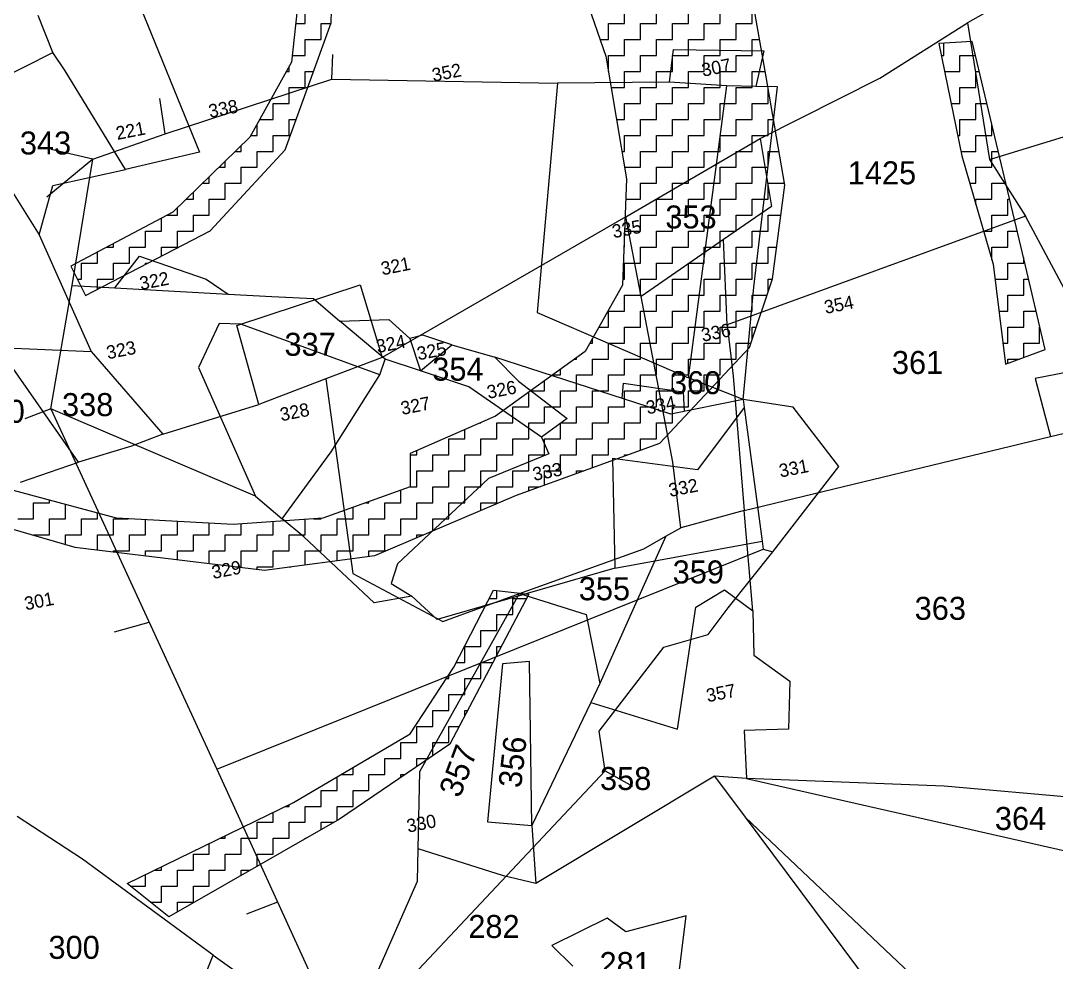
# Model space of a CAD drawing. Header units: metres. Extents: x 291362 to 296970, y 2012513 to 2016467.
# Drawn here: x 292449 to 292862.8, y 2014382.9 to 2014759 of the extents above; entities that cross this region are included whole.
import ezdxf
from ezdxf.enums import TextEntityAlignment as Align

# ---------------------------------------------------------------- set-up
doc = ezdxf.new("R2010")
doc.units = ezdxf.units.M
for name, color, linetype in [('POLY_HATCH', 12, 'Continuous'), ('POLY_PARCEL', 6, 'Continuous'), ('TEXT_PARCEL', 7, 'Continuous')]:
    doc.layers.add(name, color=color, linetype=linetype)
doc.styles.add('TEXT_MAP', font='')
doc.styles.get('TEXT_MAP').set_extended_font_data('Kruti Dev 050')

msp = doc.modelspace()

# ---------------------------------------------------------------- linework, layer by layer
at = {"layer": 'POLY_HATCH'}
for p, q in [((292573, 2014758.18), (292574.66, 2014816.39)), ((292746.89, 2014736.57), (292737.73, 2014788.12)), ((292669.51, 2014783.13), (292682.82, 2014744.88)), ((292560.52, 2014773.98), (292557.19, 2014742.39)), ((292554.7, 2014707.46), (292573, 2014758.18)), ((292829.25, 2014750.7), (292815.94, 2014749.87)), ((292815.94, 2014749.87), (292825.09, 2014704.97)), ((292850.05, 2014663.39), (292829.25, 2014750.7)), ((292682.82, 2014744.88), (292691.14, 2014695.82)), ((292557.19, 2014742.39), (292540.55, 2014712.45)), ((292754.37, 2014693.33), (292746.89, 2014736.57)), ((292540.55, 2014712.45), (292509.77, 2014682.52)), ((292524.74, 2014675.03), (292554.7, 2014707.46)), ((292825.09, 2014704.97), (292837.57, 2014661.73)), ((292691.14, 2014695.82), (292689.48, 2014653.41)), ((292749.38, 2014655.91), (292754.37, 2014693.33)), ((292509.77, 2014682.52), (292469, 2014660.9)), ((292474.82, 2014649.26), (292524.74, 2014675.03)), ((292469, 2014660.9), (292474.82, 2014649.26)), ((292837.57, 2014661.73), (292842.57, 2014621.82)), ((292858.37, 2014627.64), (292850.05, 2014663.39)), ((292689.48, 2014653.41), (292674.5, 2014626.81)), ((292740.23, 2014628.47), (292749.38, 2014655.91)), ((292704.45, 2014590.22), (292740.23, 2014628.47)), ((292842.57, 2014621.82), (292858.37, 2014627.64)), ((292674.5, 2014626.81), (292638.73, 2014601.03)), ((292638.73, 2014601.03), (292604.61, 2014586.06)), ((292647.05, 2014569.43), (292704.45, 2014590.22)), ((292604.61, 2014586.06), (292604.61, 2014572.76)), ((292487.3, 2014560.29), (292444.04, 2014571.93)), ((292604.61, 2014572.76), (292569.67, 2014560.29)), ((292590.47, 2014545.32), (292647.05, 2014569.43)), ((292533.9, 2014557.79), (292487.3, 2014560.29)), ((292569.67, 2014560.29), (292533.9, 2014557.79)), ((292444.87, 2014556.13), (292470.66, 2014548.64)), ((292470.66, 2014548.64), (292546.38, 2014539.5)), ((292546.38, 2014539.5), (292590.47, 2014545.32)), ((292652.05, 2014529.88), (292620.43, 2014470.01)), ((292622.09, 2014500.78), (292637.9, 2014531.55)), ((292637.9, 2014531.55), (292652.05, 2014529.88)), ((292604.62, 2014474.17), (292622.09, 2014500.78)), ((292558.03, 2014446.73), (292604.62, 2014474.17)), ((292620.43, 2014470.01), (292576.33, 2014440.08)), ((292491.47, 2014414.3), (292558.03, 2014446.73)), ((292576.33, 2014440.08), (292508.11, 2014401)), ((292508.11, 2014401), (292491.47, 2014414.3))]:
    msp.add_line(p, q, dxfattribs=at)
at = {"layer": 'POLY_HATCH', "linetype": 'Continuous'}
for p, q in [((292562.63, 2014757.88), (292562.63, 2014764.26)), ((292690.27, 2014757.88), (292690.27, 2014764.26)), ((292703.03, 2014757.88), (292703.03, 2014764.26)), ((292715.8, 2014757.88), (292715.8, 2014764.26)), ((292728.56, 2014757.88), (292728.56, 2014764.26)), ((292741.33, 2014757.88), (292741.33, 2014764.26)), ((292558.82, 2014757.88), (292562.63, 2014757.88)), ((292569.01, 2014757.88), (292572.89, 2014757.88)), ((292569.01, 2014751.5), (292569.01, 2014757.88)), ((292683.89, 2014757.88), (292690.27, 2014757.88)), ((292683.89, 2014751.5), (292683.89, 2014757.88)), ((292696.65, 2014757.88), (292703.03, 2014757.88)), ((292696.65, 2014751.5), (292696.65, 2014757.88)), ((292709.42, 2014757.88), (292715.8, 2014757.88)), ((292709.42, 2014751.5), (292709.42, 2014757.88)), ((292722.18, 2014757.88), (292728.56, 2014757.88)), ((292722.18, 2014751.5), (292722.18, 2014757.88)), ((292734.94, 2014757.88), (292741.33, 2014757.88)), ((292734.94, 2014751.5), (292734.94, 2014757.88)), ((292562.63, 2014751.5), (292569.01, 2014751.5)), ((292562.63, 2014745.12), (292562.63, 2014751.5)), ((292680.52, 2014751.5), (292683.89, 2014751.5)), ((292690.27, 2014751.5), (292696.65, 2014751.5)), ((292690.27, 2014745.12), (292690.27, 2014751.5)), ((292703.03, 2014751.5), (292709.42, 2014751.5)), ((292703.03, 2014745.12), (292703.03, 2014751.5)), ((292715.8, 2014751.5), (292722.18, 2014751.5)), ((292715.8, 2014745.12), (292715.8, 2014751.5)), ((292728.56, 2014751.5), (292734.94, 2014751.5)), ((292728.56, 2014745.12), (292728.56, 2014751.5)), ((292741.33, 2014751.5), (292744.24, 2014751.5)), ((292741.33, 2014745.12), (292741.33, 2014751.5)), ((292817.91, 2014745.12), (292817.91, 2014749.99)), ((292557.48, 2014745.12), (292562.63, 2014745.12)), ((292683.89, 2014745.12), (292690.27, 2014745.12)), ((292683.89, 2014738.73), (292683.89, 2014745.12)), ((292696.65, 2014745.12), (292703.03, 2014745.12)), ((292696.65, 2014738.73), (292696.65, 2014745.12)), ((292709.42, 2014745.12), (292715.8, 2014745.12)), ((292709.42, 2014738.73), (292709.42, 2014745.12)), ((292722.18, 2014745.12), (292728.56, 2014745.12)), ((292722.18, 2014738.73), (292722.18, 2014745.12)), ((292734.94, 2014745.12), (292741.33, 2014745.12)), ((292734.94, 2014738.73), (292734.94, 2014745.12)), ((292816.91, 2014745.12), (292817.91, 2014745.12)), ((292824.29, 2014745.12), (292830.58, 2014745.12)), ((292824.29, 2014738.73), (292824.29, 2014745.12)), ((292556.25, 2014738.73), (292556.25, 2014740.69)), ((292555.16, 2014738.73), (292556.25, 2014738.73)), ((292562.63, 2014738.73), (292565.98, 2014738.73)), ((292562.63, 2014732.35), (292562.63, 2014738.73)), ((292683.86, 2014738.73), (292683.89, 2014738.73)), ((292690.27, 2014738.73), (292696.65, 2014738.73)), ((292690.27, 2014732.35), (292690.27, 2014738.73)), ((292703.03, 2014738.73), (292709.42, 2014738.73)), ((292703.03, 2014732.35), (292703.03, 2014738.73)), ((292715.8, 2014738.73), (292722.18, 2014738.73)), ((292715.8, 2014732.35), (292715.8, 2014738.73)), ((292728.56, 2014738.73), (292734.94, 2014738.73)), ((292728.56, 2014732.35), (292728.56, 2014738.73)), ((292741.33, 2014738.73), (292746.5, 2014738.73)), ((292741.33, 2014732.35), (292741.33, 2014738.73)), ((292818.21, 2014738.73), (292824.29, 2014738.73)), ((292830.67, 2014738.73), (292832.1, 2014738.73)), ((292830.67, 2014732.35), (292830.67, 2014738.73)), ((292556.25, 2014732.35), (292562.63, 2014732.35)), ((292556.25, 2014725.97), (292556.25, 2014732.35)), ((292684.95, 2014732.35), (292690.27, 2014732.35)), ((292696.65, 2014732.35), (292703.03, 2014732.35)), ((292696.65, 2014725.97), (292696.65, 2014732.35)), ((292709.42, 2014732.35), (292715.8, 2014732.35)), ((292709.42, 2014725.97), (292709.42, 2014732.35)), ((292722.18, 2014732.35), (292728.56, 2014732.35)), ((292722.18, 2014725.97), (292722.18, 2014732.35)), ((292734.94, 2014732.35), (292741.33, 2014732.35)), ((292734.94, 2014725.97), (292734.94, 2014732.35)), ((292747.71, 2014725.97), (292747.71, 2014731.82)), ((292824.29, 2014732.35), (292830.67, 2014732.35)), ((292824.29, 2014725.97), (292824.29, 2014732.35)), ((292549.87, 2014725.97), (292556.25, 2014725.97)), ((292549.87, 2014719.59), (292549.87, 2014725.97)), ((292690.27, 2014725.97), (292696.65, 2014725.97)), ((292690.27, 2014719.59), (292690.27, 2014725.97)), ((292703.03, 2014725.97), (292709.42, 2014725.97)), ((292703.03, 2014719.59), (292703.03, 2014725.97)), ((292715.8, 2014725.97), (292722.18, 2014725.97)), ((292715.8, 2014719.59), (292715.8, 2014725.97)), ((292728.56, 2014725.97), (292734.94, 2014725.97)), ((292728.56, 2014719.59), (292728.56, 2014725.97)), ((292741.33, 2014725.97), (292747.71, 2014725.97)), ((292741.33, 2014719.59), (292741.33, 2014725.97)), ((292820.81, 2014725.97), (292824.29, 2014725.97)), ((292830.67, 2014725.97), (292835.15, 2014725.97)), ((292830.67, 2014719.59), (292830.67, 2014725.97)), ((292544.52, 2014719.59), (292549.87, 2014719.59)), ((292556.25, 2014719.59), (292559.07, 2014719.59)), ((292556.25, 2014713.21), (292556.25, 2014719.59)), ((292687.11, 2014719.59), (292690.27, 2014719.59)), ((292696.65, 2014719.59), (292703.03, 2014719.59)), ((292696.65, 2014713.21), (292696.65, 2014719.59)), ((292709.42, 2014719.59), (292715.8, 2014719.59)), ((292709.42, 2014713.21), (292709.42, 2014719.59)), ((292722.18, 2014719.59), (292728.56, 2014719.59)), ((292722.18, 2014713.21), (292722.18, 2014719.59)), ((292734.94, 2014719.59), (292741.33, 2014719.59)), ((292734.94, 2014713.21), (292734.94, 2014719.59)), ((292747.71, 2014719.59), (292749.83, 2014719.59)), ((292747.71, 2014713.21), (292747.71, 2014719.59)), ((292824.29, 2014719.59), (292830.67, 2014719.59)), ((292824.29, 2014713.21), (292824.29, 2014719.59)), ((292543.49, 2014713.21), (292543.49, 2014717.73)), ((292837.05, 2014713.21), (292837.05, 2014717.96)), ((292540.97, 2014713.21), (292543.49, 2014713.21)), ((292549.87, 2014713.21), (292556.25, 2014713.21)), ((292549.87, 2014706.82), (292549.87, 2014713.21)), ((292690.27, 2014713.21), (292696.65, 2014713.21)), ((292690.27, 2014706.82), (292690.27, 2014713.21)), ((292703.03, 2014713.21), (292709.42, 2014713.21)), ((292703.03, 2014706.82), (292703.03, 2014713.21)), ((292715.8, 2014713.21), (292722.18, 2014713.21)), ((292715.8, 2014706.82), (292715.8, 2014713.21)), ((292728.56, 2014713.21), (292734.94, 2014713.21)), ((292728.56, 2014706.82), (292728.56, 2014713.21)), ((292741.33, 2014713.21), (292747.71, 2014713.21)), ((292741.33, 2014706.82), (292741.33, 2014713.21)), ((292823.41, 2014713.21), (292824.29, 2014713.21)), ((292830.67, 2014713.21), (292837.05, 2014713.21)), ((292830.67, 2014706.82), (292830.67, 2014713.21)), ((292534.76, 2014706.82), (292537.1, 2014706.82)), ((292537.1, 2014706.82), (292537.1, 2014709.1)), ((292543.49, 2014706.82), (292549.87, 2014706.82)), ((292543.49, 2014700.44), (292543.49, 2014706.82)), ((292689.28, 2014706.82), (292690.27, 2014706.82)), ((292696.65, 2014706.82), (292703.03, 2014706.82)), ((292696.65, 2014700.44), (292696.65, 2014706.82)), ((292709.42, 2014706.82), (292715.8, 2014706.82)), ((292709.42, 2014700.44), (292709.42, 2014706.82)), ((292722.18, 2014706.82), (292728.56, 2014706.82)), ((292722.18, 2014700.44), (292722.18, 2014706.82)), ((292734.94, 2014706.82), (292741.33, 2014706.82)), ((292734.94, 2014700.44), (292734.94, 2014706.82)), ((292747.71, 2014706.82), (292752.04, 2014706.82)), ((292747.71, 2014700.44), (292747.71, 2014706.82)), ((292824.72, 2014706.82), (292830.67, 2014706.82)), ((292837.05, 2014706.82), (292839.71, 2014706.82)), ((292837.05, 2014700.44), (292837.05, 2014706.82)), ((292530.72, 2014700.44), (292530.72, 2014702.89)), ((292528.2, 2014700.44), (292530.72, 2014700.44)), ((292537.1, 2014700.44), (292543.49, 2014700.44)), ((292537.1, 2014694.06), (292537.1, 2014700.44)), ((292690.36, 2014700.44), (292696.65, 2014700.44)), ((292703.03, 2014700.44), (292709.42, 2014700.44)), ((292703.03, 2014694.06), (292703.03, 2014700.44)), ((292715.8, 2014700.44), (292722.18, 2014700.44)), ((292715.8, 2014694.06), (292715.8, 2014700.44)), ((292728.56, 2014700.44), (292734.94, 2014700.44)), ((292728.56, 2014694.06), (292728.56, 2014700.44)), ((292741.33, 2014700.44), (292747.71, 2014700.44)), ((292741.33, 2014694.06), (292741.33, 2014700.44)), ((292830.67, 2014700.44), (292837.05, 2014700.44)), ((292830.67, 2014694.06), (292830.67, 2014700.44)), ((292521.64, 2014694.06), (292524.34, 2014694.06)), ((292524.34, 2014694.06), (292524.34, 2014696.69)), ((292530.72, 2014694.06), (292537.1, 2014694.06)), ((292530.72, 2014687.68), (292530.72, 2014694.06)), ((292696.65, 2014694.06), (292703.03, 2014694.06)), ((292696.65, 2014687.68), (292696.65, 2014694.06)), ((292709.42, 2014694.06), (292715.8, 2014694.06)), ((292709.42, 2014687.68), (292709.42, 2014694.06)), ((292722.18, 2014694.06), (292728.56, 2014694.06)), ((292722.18, 2014687.68), (292722.18, 2014694.06)), ((292734.94, 2014694.06), (292741.33, 2014694.06)), ((292734.94, 2014687.68), (292734.94, 2014694.06)), ((292747.71, 2014694.06), (292754.09, 2014694.06)), ((292747.71, 2014687.68), (292747.71, 2014694.06)), ((292754.09, 2014694.06), (292754.09, 2014694.97)), ((292828.24, 2014694.06), (292830.67, 2014694.06)), ((292837.05, 2014694.06), (292842.75, 2014694.06)), ((292837.05, 2014687.68), (292837.05, 2014694.06)), ((292517.96, 2014687.68), (292517.96, 2014690.48)), ((292515.07, 2014687.68), (292517.96, 2014687.68)), ((292524.34, 2014687.68), (292530.72, 2014687.68)), ((292524.34, 2014681.3), (292524.34, 2014687.68)), ((292690.82, 2014687.68), (292696.65, 2014687.68)), ((292703.03, 2014687.68), (292709.42, 2014687.68)), ((292703.03, 2014681.3), (292703.03, 2014687.68)), ((292715.8, 2014687.68), (292722.18, 2014687.68)), ((292715.8, 2014681.3), (292715.8, 2014687.68)), ((292728.56, 2014687.68), (292734.94, 2014687.68)), ((292728.56, 2014681.3), (292728.56, 2014687.68)), ((292741.33, 2014687.68), (292747.71, 2014687.68)), ((292741.33, 2014681.3), (292741.33, 2014687.68)), ((292830.67, 2014687.68), (292837.05, 2014687.68)), ((292830.67, 2014685.64), (292830.67, 2014687.68)), ((292843.44, 2014687.68), (292844.27, 2014687.68)), ((292843.44, 2014681.3), (292843.44, 2014687.68)), ((292507.46, 2014681.3), (292511.58, 2014681.3)), ((292511.58, 2014681.3), (292511.58, 2014684.28)), ((292517.96, 2014681.3), (292524.34, 2014681.3)), ((292517.96, 2014674.91), (292517.96, 2014681.3)), ((292696.65, 2014681.3), (292703.03, 2014681.3)), ((292696.65, 2014674.91), (292696.65, 2014681.3)), ((292709.42, 2014681.3), (292715.8, 2014681.3)), ((292709.42, 2014674.91), (292709.42, 2014681.3)), ((292722.18, 2014681.3), (292728.56, 2014681.3)), ((292722.18, 2014674.91), (292722.18, 2014681.3)), ((292734.94, 2014681.3), (292741.33, 2014681.3)), ((292734.94, 2014674.91), (292734.94, 2014681.3)), ((292747.71, 2014681.3), (292752.77, 2014681.3)), ((292747.71, 2014674.91), (292747.71, 2014681.3)), ((292837.05, 2014681.3), (292843.44, 2014681.3)), ((292837.05, 2014674.91), (292837.05, 2014681.3)), ((292505.19, 2014674.91), (292505.19, 2014680.09)), ((292498.81, 2014674.91), (292505.19, 2014674.91)), ((292498.81, 2014668.53), (292498.81, 2014674.91)), ((292511.58, 2014674.91), (292517.96, 2014674.91)), ((292511.58, 2014668.53), (292511.58, 2014674.91)), ((292524.34, 2014674.91), (292524.51, 2014674.91)), ((292524.34, 2014674.83), (292524.34, 2014674.91)), ((292690.27, 2014668.53), (292690.27, 2014673.59)), ((292690.32, 2014674.91), (292696.65, 2014674.91)), ((292703.03, 2014674.91), (292709.42, 2014674.91)), ((292703.03, 2014668.53), (292703.03, 2014674.91)), ((292715.8, 2014674.91), (292722.18, 2014674.91)), ((292715.8, 2014668.53), (292715.8, 2014674.91)), ((292728.56, 2014674.91), (292734.94, 2014674.91)), ((292728.56, 2014668.53), (292728.56, 2014674.91)), ((292741.33, 2014674.91), (292747.71, 2014674.91)), ((292741.33, 2014668.53), (292741.33, 2014674.91)), ((292833.77, 2014674.91), (292837.05, 2014674.91)), ((292843.44, 2014674.91), (292847.31, 2014674.91)), ((292843.44, 2014668.53), (292843.44, 2014674.91)), ((292486.05, 2014668.53), (292486.05, 2014669.94)), ((292479.67, 2014662.15), (292479.67, 2014666.55)), ((292483.4, 2014668.53), (292486.05, 2014668.53)), ((292492.43, 2014668.53), (292498.81, 2014668.53)), ((292492.43, 2014662.15), (292492.43, 2014668.53)), ((292505.19, 2014668.53), (292511.58, 2014668.53)), ((292505.19, 2014664.94), (292505.19, 2014668.53)), ((292690.07, 2014668.53), (292690.27, 2014668.53)), ((292696.65, 2014668.53), (292703.03, 2014668.53)), ((292696.65, 2014662.15), (292696.65, 2014668.53)), ((292709.42, 2014668.53), (292715.8, 2014668.53)), ((292709.42, 2014662.15), (292709.42, 2014668.53)), ((292722.18, 2014668.53), (292728.56, 2014668.53)), ((292722.18, 2014662.15), (292722.18, 2014668.53)), ((292734.94, 2014668.53), (292741.33, 2014668.53)), ((292734.94, 2014662.15), (292734.94, 2014668.53)), ((292747.71, 2014668.53), (292751.07, 2014668.53)), ((292747.71, 2014662.15), (292747.71, 2014668.53)), ((292837.05, 2014668.53), (292843.44, 2014668.53)), ((292837.05, 2014663.53), (292837.05, 2014668.53)), ((292473.28, 2014662.15), (292479.67, 2014662.15)), ((292473.28, 2014655.77), (292473.28, 2014662.15)), ((292486.05, 2014662.15), (292492.43, 2014662.15)), ((292486.05, 2014655.77), (292486.05, 2014662.15)), ((292498.81, 2014662.15), (292499.79, 2014662.15)), ((292498.81, 2014661.64), (292498.81, 2014662.15)), ((292690.27, 2014662.15), (292696.65, 2014662.15)), ((292690.27, 2014655.77), (292690.27, 2014662.15)), ((292703.03, 2014662.15), (292709.42, 2014662.15)), ((292703.03, 2014655.77), (292703.03, 2014662.15)), ((292715.8, 2014662.15), (292722.18, 2014662.15)), ((292715.8, 2014655.77), (292715.8, 2014662.15)), ((292728.56, 2014662.15), (292734.94, 2014662.15)), ((292728.56, 2014655.77), (292728.56, 2014662.15)), ((292741.33, 2014662.15), (292747.71, 2014662.15)), ((292741.33, 2014655.77), (292741.33, 2014662.15)), ((292843.44, 2014662.15), (292849.82, 2014662.15)), ((292843.44, 2014655.77), (292843.44, 2014662.15)), ((292849.82, 2014662.15), (292849.82, 2014664.38)), ((292471.57, 2014655.77), (292473.28, 2014655.77)), ((292479.67, 2014655.77), (292486.05, 2014655.77)), ((292479.67, 2014651.76), (292479.67, 2014655.77)), ((292689.57, 2014655.77), (292690.27, 2014655.77)), ((292696.65, 2014655.77), (292703.03, 2014655.77)), ((292696.65, 2014649.39), (292696.65, 2014655.77)), ((292709.42, 2014655.77), (292715.8, 2014655.77)), ((292709.42, 2014649.39), (292709.42, 2014655.77)), ((292722.18, 2014655.77), (292728.56, 2014655.77)), ((292722.18, 2014649.39), (292722.18, 2014655.77)), ((292734.94, 2014655.77), (292741.33, 2014655.77)), ((292734.94, 2014649.39), (292734.94, 2014655.77)), ((292747.71, 2014655.77), (292749.34, 2014655.77)), ((292747.71, 2014650.89), (292747.71, 2014655.77)), ((292838.32, 2014655.77), (292843.44, 2014655.77)), ((292849.82, 2014655.77), (292851.83, 2014655.77)), ((292849.82, 2014649.39), (292849.82, 2014655.77)), ((292474.76, 2014649.39), (292475.07, 2014649.39)), ((292690.27, 2014649.39), (292696.65, 2014649.39)), ((292690.27, 2014643), (292690.27, 2014649.39)), ((292703.03, 2014649.39), (292709.42, 2014649.39)), ((292703.03, 2014643), (292703.03, 2014649.39)), ((292715.8, 2014649.39), (292722.18, 2014649.39)), ((292715.8, 2014643), (292715.8, 2014649.39)), ((292728.56, 2014649.39), (292734.94, 2014649.39)), ((292728.56, 2014643), (292728.56, 2014649.39)), ((292741.33, 2014649.39), (292747.21, 2014649.39)), ((292741.33, 2014643), (292741.33, 2014649.39)), ((292843.44, 2014649.39), (292849.82, 2014649.39)), ((292843.44, 2014643), (292843.44, 2014649.39)), ((292683.89, 2014643), (292690.27, 2014643)), ((292683.89, 2014636.62), (292683.89, 2014643)), ((292696.65, 2014643), (292703.03, 2014643)), ((292696.65, 2014636.62), (292696.65, 2014643)), ((292709.42, 2014643), (292715.8, 2014643)), ((292709.42, 2014636.62), (292709.42, 2014643)), ((292722.18, 2014643), (292728.56, 2014643)), ((292722.18, 2014636.62), (292722.18, 2014643)), ((292734.94, 2014643), (292741.33, 2014643)), ((292734.94, 2014636.62), (292734.94, 2014643)), ((292839.92, 2014643), (292843.44, 2014643)), ((292849.82, 2014643), (292854.8, 2014643)), ((292849.82, 2014636.62), (292849.82, 2014643)), ((292680.03, 2014636.62), (292683.89, 2014636.62)), ((292690.27, 2014636.62), (292696.65, 2014636.62)), ((292690.27, 2014630.24), (292690.27, 2014636.62)), ((292703.03, 2014636.62), (292709.42, 2014636.62)), ((292703.03, 2014630.24), (292703.03, 2014636.62)), ((292715.8, 2014636.62), (292722.18, 2014636.62)), ((292715.8, 2014630.24), (292715.8, 2014636.62)), ((292728.56, 2014636.62), (292734.94, 2014636.62)), ((292728.56, 2014630.24), (292728.56, 2014636.62)), ((292741.33, 2014636.62), (292742.95, 2014636.62)), ((292741.33, 2014631.75), (292741.33, 2014636.62)), ((292843.44, 2014636.62), (292849.82, 2014636.62)), ((292843.44, 2014630.24), (292843.44, 2014636.62)), ((292856.2, 2014636.62), (292856.28, 2014636.62)), ((292856.2, 2014630.24), (292856.2, 2014636.62)), ((292677.51, 2014630.24), (292677.51, 2014632.14)), ((292676.44, 2014630.24), (292677.51, 2014630.24)), ((292683.89, 2014630.24), (292690.27, 2014630.24)), ((292683.89, 2014623.86), (292683.89, 2014630.24)), ((292696.65, 2014630.24), (292703.03, 2014630.24)), ((292696.65, 2014623.86), (292696.65, 2014630.24)), ((292709.42, 2014630.24), (292715.8, 2014630.24)), ((292709.42, 2014623.86), (292709.42, 2014630.24)), ((292722.18, 2014630.24), (292728.56, 2014630.24)), ((292722.18, 2014623.86), (292722.18, 2014630.24)), ((292734.94, 2014630.24), (292740.82, 2014630.24)), ((292734.94, 2014623.86), (292734.94, 2014630.24)), ((292841.51, 2014630.24), (292843.44, 2014630.24)), ((292849.82, 2014630.24), (292856.2, 2014630.24)), ((292849.82, 2014624.49), (292849.82, 2014630.24)), ((292670.41, 2014623.86), (292671.12, 2014623.86)), ((292671.12, 2014623.86), (292671.12, 2014624.37)), ((292677.51, 2014623.86), (292683.89, 2014623.86)), ((292677.51, 2014617.48), (292677.51, 2014623.86)), ((292690.27, 2014623.86), (292696.65, 2014623.86)), ((292690.27, 2014617.48), (292690.27, 2014623.86)), ((292703.03, 2014623.86), (292709.42, 2014623.86)), ((292703.03, 2014617.48), (292703.03, 2014623.86)), ((292715.8, 2014623.86), (292722.18, 2014623.86)), ((292715.8, 2014617.48), (292715.8, 2014623.86)), ((292728.56, 2014623.86), (292734.94, 2014623.86)), ((292728.56, 2014617.48), (292728.56, 2014623.86)), ((292843.44, 2014623.86), (292848.11, 2014623.86)), ((292843.44, 2014622.14), (292843.44, 2014623.86)), ((292664.74, 2014617.48), (292664.74, 2014619.77)), ((292658.36, 2014611.1), (292658.36, 2014615.18)), ((292661.55, 2014617.48), (292664.74, 2014617.48)), ((292671.12, 2014617.48), (292677.51, 2014617.48)), ((292671.12, 2014611.1), (292671.12, 2014617.48)), ((292683.89, 2014617.48), (292690.27, 2014617.48)), ((292683.89, 2014611.1), (292683.89, 2014617.48)), ((292696.65, 2014617.48), (292703.03, 2014617.48)), ((292696.65, 2014611.1), (292696.65, 2014617.48)), ((292709.42, 2014617.48), (292715.8, 2014617.48)), ((292709.42, 2014611.1), (292709.42, 2014617.48)), ((292722.18, 2014617.48), (292728.56, 2014617.48)), ((292722.18, 2014611.1), (292722.18, 2014617.48)), ((292652.7, 2014611.1), (292658.36, 2014611.1)), ((292664.74, 2014611.1), (292671.12, 2014611.1)), ((292664.74, 2014604.71), (292664.74, 2014611.1)), ((292677.51, 2014611.1), (292683.89, 2014611.1)), ((292677.51, 2014604.71), (292677.51, 2014611.1)), ((292690.27, 2014611.1), (292696.65, 2014611.1)), ((292690.27, 2014604.71), (292690.27, 2014611.1)), ((292703.03, 2014611.1), (292709.42, 2014611.1)), ((292703.03, 2014604.71), (292703.03, 2014611.1)), ((292715.8, 2014611.1), (292722.18, 2014611.1)), ((292715.8, 2014604.71), (292715.8, 2014611.1)), ((292651.98, 2014604.71), (292651.98, 2014610.58)), ((292645.6, 2014604.71), (292651.98, 2014604.71)), ((292645.6, 2014598.33), (292645.6, 2014604.71)), ((292658.36, 2014604.71), (292664.74, 2014604.71)), ((292658.36, 2014598.33), (292658.36, 2014604.71)), ((292671.12, 2014604.71), (292677.51, 2014604.71)), ((292671.12, 2014598.33), (292671.12, 2014604.71)), ((292683.89, 2014604.71), (292690.27, 2014604.71)), ((292683.89, 2014598.33), (292683.89, 2014604.71)), ((292696.65, 2014604.71), (292703.03, 2014604.71)), ((292696.65, 2014598.33), (292696.65, 2014604.71)), ((292709.42, 2014604.71), (292715.8, 2014604.71)), ((292709.42, 2014598.33), (292709.42, 2014604.71)), ((292632.83, 2014598.33), (292632.83, 2014598.44)), ((292626.45, 2014591.95), (292626.45, 2014595.64)), ((292632.58, 2014598.33), (292632.83, 2014598.33)), ((292639.21, 2014598.33), (292645.6, 2014598.33)), ((292639.21, 2014591.95), (292639.21, 2014598.33)), ((292651.98, 2014598.33), (292658.36, 2014598.33)), ((292651.98, 2014591.95), (292651.98, 2014598.33)), ((292664.74, 2014598.33), (292671.12, 2014598.33)), ((292664.74, 2014591.95), (292664.74, 2014598.33)), ((292677.51, 2014598.33), (292683.89, 2014598.33)), ((292677.51, 2014591.95), (292677.51, 2014598.33)), ((292690.27, 2014598.33), (292696.65, 2014598.33)), ((292690.27, 2014591.95), (292690.27, 2014598.33)), ((292703.03, 2014598.33), (292709.42, 2014598.33)), ((292703.03, 2014591.95), (292703.03, 2014598.33)), ((292620.07, 2014591.95), (292626.45, 2014591.95)), ((292620.07, 2014585.57), (292620.07, 2014591.95)), ((292632.83, 2014591.95), (292639.21, 2014591.95)), ((292632.83, 2014585.57), (292632.83, 2014591.95)), ((292645.6, 2014591.95), (292651.98, 2014591.95)), ((292645.6, 2014585.57), (292645.6, 2014591.95)), ((292658.36, 2014591.95), (292664.74, 2014591.95)), ((292658.36, 2014585.57), (292658.36, 2014591.95)), ((292671.12, 2014591.95), (292677.51, 2014591.95)), ((292671.12, 2014585.57), (292671.12, 2014591.95)), ((292683.89, 2014591.95), (292690.27, 2014591.95)), ((292683.89, 2014585.57), (292683.89, 2014591.95)), ((292696.65, 2014591.95), (292703.03, 2014591.95)), ((292696.65, 2014587.39), (292696.65, 2014591.95)), ((292607.31, 2014585.57), (292607.31, 2014587.24)), ((292604.61, 2014585.57), (292607.31, 2014585.57)), ((292613.69, 2014585.57), (292620.07, 2014585.57)), ((292613.69, 2014579.19), (292613.69, 2014585.57)), ((292626.45, 2014585.57), (292632.83, 2014585.57)), ((292626.45, 2014579.19), (292626.45, 2014585.57)), ((292639.21, 2014585.57), (292645.6, 2014585.57)), ((292639.21, 2014579.19), (292639.21, 2014585.57)), ((292651.98, 2014585.57), (292658.36, 2014585.57)), ((292651.98, 2014579.19), (292651.98, 2014585.57)), ((292664.74, 2014585.57), (292671.12, 2014585.57)), ((292664.74, 2014579.19), (292664.74, 2014585.57)), ((292677.51, 2014585.57), (292683.89, 2014585.57)), ((292677.51, 2014580.46), (292677.51, 2014585.57)), ((292690.27, 2014585.57), (292691.61, 2014585.57)), ((292690.27, 2014585.08), (292690.27, 2014585.57)), ((292607.31, 2014579.19), (292613.69, 2014579.19)), ((292607.31, 2014572.8), (292607.31, 2014579.19)), ((292620.07, 2014579.19), (292626.45, 2014579.19)), ((292620.07, 2014572.8), (292620.07, 2014579.19)), ((292632.83, 2014579.19), (292639.21, 2014579.19)), ((292632.83, 2014572.8), (292632.83, 2014579.19)), ((292645.6, 2014579.19), (292651.98, 2014579.19)), ((292645.6, 2014572.8), (292645.6, 2014579.19)), ((292658.36, 2014579.19), (292664.74, 2014579.19)), ((292658.36, 2014573.53), (292658.36, 2014579.19)), ((292671.12, 2014579.19), (292673.98, 2014579.19)), ((292671.12, 2014578.15), (292671.12, 2014579.19)), ((292600.92, 2014566.42), (292600.92, 2014571.44)), ((292604.61, 2014572.8), (292607.31, 2014572.8)), ((292613.69, 2014572.8), (292620.07, 2014572.8)), ((292613.69, 2014566.42), (292613.69, 2014572.8)), ((292626.45, 2014572.8), (292632.83, 2014572.8)), ((292626.45, 2014566.42), (292626.45, 2014572.8)), ((292639.21, 2014572.8), (292645.6, 2014572.8)), ((292639.21, 2014566.42), (292639.21, 2014572.8)), ((292651.98, 2014572.8), (292656.36, 2014572.8)), ((292651.98, 2014571.22), (292651.98, 2014572.8)), ((292454.14, 2014566.42), (292460.52, 2014566.42)), ((292454.14, 2014560.04), (292454.14, 2014566.42)), ((292460.52, 2014566.42), (292460.52, 2014567.49)), ((292466.9, 2014560.04), (292466.9, 2014565.78)), ((292586.86, 2014566.42), (292588.16, 2014566.42)), ((292588.16, 2014566.42), (292588.16, 2014566.88)), ((292594.54, 2014566.42), (292600.92, 2014566.42)), ((292594.54, 2014560.04), (292594.54, 2014566.42)), ((292607.31, 2014566.42), (292613.69, 2014566.42)), ((292607.31, 2014560.04), (292607.31, 2014566.42)), ((292620.07, 2014566.42), (292626.45, 2014566.42)), ((292620.07, 2014560.04), (292620.07, 2014566.42)), ((292632.83, 2014566.42), (292639.21, 2014566.42)), ((292632.83, 2014563.37), (292632.83, 2014566.42)), ((292479.67, 2014560.04), (292479.67, 2014562.34)), ((292581.78, 2014560.04), (292581.78, 2014564.61)), ((292447.76, 2014560.04), (292454.14, 2014560.04)), ((292460.52, 2014560.04), (292466.9, 2014560.04)), ((292460.52, 2014553.66), (292460.52, 2014560.04)), ((292473.28, 2014560.04), (292479.67, 2014560.04)), ((292473.28, 2014553.66), (292473.28, 2014560.04)), ((292486.05, 2014560.04), (292491.89, 2014560.04)), ((292486.05, 2014553.66), (292486.05, 2014560.04)), ((292498.81, 2014553.66), (292498.81, 2014559.67)), ((292511.58, 2014553.66), (292511.58, 2014558.99)), ((292524.34, 2014553.66), (292524.34, 2014558.3)), ((292537.1, 2014553.66), (292537.1, 2014558.01)), ((292549.87, 2014553.66), (292549.87, 2014558.9)), ((292562.63, 2014553.66), (292562.63, 2014559.79)), ((292566.15, 2014560.04), (292569.01, 2014560.04)), ((292569.01, 2014560.04), (292569.01, 2014560.24)), ((292575.4, 2014560.04), (292581.78, 2014560.04)), ((292575.4, 2014553.66), (292575.4, 2014560.04)), ((292588.16, 2014560.04), (292594.54, 2014560.04)), ((292588.16, 2014553.66), (292588.16, 2014560.04)), ((292600.92, 2014560.04), (292607.31, 2014560.04)), ((292600.92, 2014553.66), (292600.92, 2014560.04)), ((292613.69, 2014560.04), (292620.07, 2014560.04)), ((292613.69, 2014555.21), (292613.69, 2014560.04)), ((292454.14, 2014553.66), (292460.52, 2014553.66)), ((292454.14, 2014553.44), (292454.14, 2014553.66)), ((292466.9, 2014553.66), (292473.28, 2014553.66)), ((292466.9, 2014549.74), (292466.9, 2014553.66)), ((292479.67, 2014553.66), (292486.05, 2014553.66)), ((292479.67, 2014547.56), (292479.67, 2014553.66)), ((292492.43, 2014553.66), (292498.81, 2014553.66)), ((292492.43, 2014547.28), (292492.43, 2014553.66)), ((292505.19, 2014553.66), (292511.58, 2014553.66)), ((292505.19, 2014547.28), (292505.19, 2014553.66)), ((292517.96, 2014553.66), (292524.34, 2014553.66)), ((292517.96, 2014547.28), (292517.96, 2014553.66)), ((292530.72, 2014553.66), (292537.1, 2014553.66)), ((292530.72, 2014547.28), (292530.72, 2014553.66)), ((292543.49, 2014553.66), (292549.87, 2014553.66)), ((292543.49, 2014547.28), (292543.49, 2014553.66)), ((292556.25, 2014553.66), (292562.63, 2014553.66)), ((292556.25, 2014547.28), (292556.25, 2014553.66)), ((292569.01, 2014553.66), (292575.4, 2014553.66)), ((292569.01, 2014547.28), (292569.01, 2014553.66)), ((292581.78, 2014553.66), (292588.16, 2014553.66)), ((292581.78, 2014547.28), (292581.78, 2014553.66)), ((292594.54, 2014553.66), (292600.92, 2014553.66)), ((292594.54, 2014547.28), (292594.54, 2014553.66)), ((292607.31, 2014553.66), (292610.04, 2014553.66)), ((292607.31, 2014552.49), (292607.31, 2014553.66)), ((292486.05, 2014547.28), (292492.43, 2014547.28)), ((292486.05, 2014546.79), (292486.05, 2014547.28)), ((292498.81, 2014547.28), (292505.19, 2014547.28)), ((292498.81, 2014545.24), (292498.81, 2014547.28)), ((292511.58, 2014547.28), (292517.96, 2014547.28)), ((292511.58, 2014543.7), (292511.58, 2014547.28)), ((292524.34, 2014547.28), (292530.72, 2014547.28)), ((292524.34, 2014542.16), (292524.34, 2014547.28)), ((292537.1, 2014547.28), (292543.49, 2014547.28)), ((292537.1, 2014540.89), (292537.1, 2014547.28)), ((292549.87, 2014547.28), (292556.25, 2014547.28)), ((292549.87, 2014540.89), (292549.87, 2014547.28)), ((292562.63, 2014547.28), (292569.01, 2014547.28)), ((292562.63, 2014541.64), (292562.63, 2014547.28)), ((292575.4, 2014547.28), (292581.78, 2014547.28)), ((292575.4, 2014543.33), (292575.4, 2014547.28)), ((292588.16, 2014547.28), (292594.54, 2014547.28)), ((292588.16, 2014545.01), (292588.16, 2014547.28)), ((292534.82, 2014540.89), (292537.1, 2014540.89)), ((292543.49, 2014540.89), (292549.87, 2014540.89)), ((292543.49, 2014539.85), (292543.49, 2014540.89)), ((292556.25, 2014540.89), (292556.95, 2014540.89)), ((292556.25, 2014540.8), (292556.25, 2014540.89)), ((292636.15, 2014528.13), (292639.21, 2014528.13)), ((292639.21, 2014528.13), (292639.21, 2014531.39)), ((292645.6, 2014528.13), (292651.12, 2014528.13)), ((292645.6, 2014521.75), (292645.6, 2014528.13)), ((292651.98, 2014529.76), (292651.98, 2014529.89)), ((292639.21, 2014521.75), (292645.6, 2014521.75)), ((292639.21, 2014515.37), (292639.21, 2014521.75)), ((292632.83, 2014515.37), (292639.21, 2014515.37)), ((292632.83, 2014508.98), (292632.83, 2014515.37)), ((292626.45, 2014508.98), (292632.83, 2014508.98)), ((292626.45, 2014502.6), (292626.45, 2014508.98)), ((292639.21, 2014508.98), (292641.01, 2014508.98)), ((292639.21, 2014505.59), (292639.21, 2014508.98)), ((292623.03, 2014502.6), (292626.45, 2014502.6)), ((292632.83, 2014502.6), (292637.64, 2014502.6)), ((292632.83, 2014496.22), (292632.83, 2014502.6)), ((292619.1, 2014496.22), (292620.07, 2014496.22)), ((292620.07, 2014496.22), (292620.07, 2014497.7)), ((292626.45, 2014496.22), (292632.83, 2014496.22)), ((292626.45, 2014489.84), (292626.45, 2014496.22)), ((292620.07, 2014489.84), (292626.45, 2014489.84)), ((292620.07, 2014483.46), (292620.07, 2014489.84)), ((292613.69, 2014483.46), (292620.07, 2014483.46)), ((292613.69, 2014477.07), (292613.69, 2014483.46)), ((292626.45, 2014483.46), (292627.53, 2014483.46)), ((292626.45, 2014481.42), (292626.45, 2014483.46)), ((292607.31, 2014477.07), (292613.69, 2014477.07)), ((292607.31, 2014470.69), (292607.31, 2014477.07)), ((292620.07, 2014477.07), (292624.16, 2014477.07)), ((292620.07, 2014470.69), (292620.07, 2014477.07)), ((292600.92, 2014470.69), (292607.31, 2014470.69)), ((292600.92, 2014464.31), (292600.92, 2014470.69)), ((292613.69, 2014470.69), (292620.07, 2014470.69)), ((292613.69, 2014465.44), (292613.69, 2014470.69)), ((292587.88, 2014464.31), (292588.16, 2014464.31)), ((292588.16, 2014464.31), (292588.16, 2014464.48)), ((292594.54, 2014464.31), (292600.92, 2014464.31)), ((292594.54, 2014457.93), (292594.54, 2014464.31)), ((292607.31, 2014464.31), (292612.03, 2014464.31)), ((292607.31, 2014461.1), (292607.31, 2014464.31)), ((292577.04, 2014457.93), (292581.78, 2014457.93)), ((292581.78, 2014457.93), (292581.78, 2014460.72)), ((292588.16, 2014457.93), (292594.54, 2014457.93)), ((292588.16, 2014451.55), (292588.16, 2014457.93)), ((292600.92, 2014457.93), (292602.63, 2014457.93)), ((292600.92, 2014456.77), (292600.92, 2014457.93)), ((292575.4, 2014451.55), (292575.4, 2014456.96)), ((292569.01, 2014451.55), (292575.4, 2014451.55)), ((292569.01, 2014445.17), (292569.01, 2014451.55)), ((292581.78, 2014451.55), (292588.16, 2014451.55)), ((292581.78, 2014445.17), (292581.78, 2014451.55)), ((292556.25, 2014445.17), (292556.25, 2014445.86)), ((292549.87, 2014438.78), (292549.87, 2014442.76)), ((292554.81, 2014445.17), (292556.25, 2014445.17)), ((292562.63, 2014445.17), (292569.01, 2014445.17)), ((292562.63, 2014438.78), (292562.63, 2014445.17)), ((292575.4, 2014445.17), (292581.78, 2014445.17)), ((292575.4, 2014439.54), (292575.4, 2014445.17)), ((292543.49, 2014438.78), (292549.87, 2014438.78)), ((292543.49, 2014432.4), (292543.49, 2014438.78)), ((292556.25, 2014438.78), (292562.63, 2014438.78)), ((292556.25, 2014432.4), (292556.25, 2014438.78)), ((292569.01, 2014438.78), (292574.07, 2014438.78)), ((292569.01, 2014435.89), (292569.01, 2014438.78)), ((292530.72, 2014432.4), (292530.72, 2014433.43)), ((292524.34, 2014426.02), (292524.34, 2014430.32)), ((292528.62, 2014432.4), (292530.72, 2014432.4)), ((292537.1, 2014432.4), (292543.49, 2014432.4)), ((292537.1, 2014426.02), (292537.1, 2014432.4)), ((292549.87, 2014432.4), (292556.25, 2014432.4)), ((292549.87, 2014426.02), (292549.87, 2014432.4)), ((292562.63, 2014432.4), (292562.93, 2014432.4)), ((292562.63, 2014432.23), (292562.63, 2014432.4)), ((292517.96, 2014426.02), (292524.34, 2014426.02)), ((292517.96, 2014419.64), (292517.96, 2014426.02)), ((292530.72, 2014426.02), (292537.1, 2014426.02)), ((292530.72, 2014419.64), (292530.72, 2014426.02)), ((292543.49, 2014426.02), (292549.87, 2014426.02)), ((292543.49, 2014421.26), (292543.49, 2014426.02)), ((292505.19, 2014419.64), (292505.19, 2014420.99)), ((292498.81, 2014413.26), (292498.81, 2014417.88)), ((292502.42, 2014419.64), (292505.19, 2014419.64)), ((292511.58, 2014419.64), (292517.96, 2014419.64)), ((292511.58, 2014413.26), (292511.58, 2014419.64)), ((292524.34, 2014419.64), (292530.72, 2014419.64)), ((292524.34, 2014413.26), (292524.34, 2014419.64)), ((292537.1, 2014419.64), (292540.65, 2014419.64)), ((292537.1, 2014417.61), (292537.1, 2014419.64)), ((292492.78, 2014413.26), (292498.81, 2014413.26)), ((292505.19, 2014413.26), (292511.58, 2014413.26)), ((292505.19, 2014406.87), (292505.19, 2014413.26)), ((292517.96, 2014413.26), (292524.34, 2014413.26)), ((292517.96, 2014406.87), (292517.96, 2014413.26)), ((292500.76, 2014406.87), (292505.19, 2014406.87)), ((292511.58, 2014406.87), (292517.96, 2014406.87)), ((292511.58, 2014402.98), (292511.58, 2014406.87))]:
    msp.add_line(p, q, dxfattribs=at)
at = {"layer": 'POLY_PARCEL'}
for p, q in [((292442.84, 2014896.78), (292520.48, 2014706.48)), ((292924.08, 2014812.88), (292827.35, 2014758.2)), ((292461.83, 2014746.37), (292455.92, 2014761.15)), ((292792.36, 2014736.03), (292827.35, 2014758.2)), ((292827.35, 2014758.2), (292836.22, 2014703.53)), ((292708.32, 2014734.51), (292709.91, 2014747.54)), ((292709.91, 2014747.54), (292745.97, 2014746.97)), ((292422.9, 2014726.67), (292461.83, 2014746.37)), ((292466.76, 2014738.99), (292461.83, 2014746.37)), ((292573.29, 2014735.71), (292573.73, 2014745.53)), ((292745.97, 2014746.97), (292742.75, 2014732.77)), ((292490.91, 2014699.58), (292466.76, 2014738.99)), ((292506.64, 2014713.76), (292573.29, 2014735.71)), ((292573.29, 2014735.71), (292663.56, 2014734.01)), ((292744.55, 2014711.9), (292792.36, 2014736.03)), ((292663.56, 2014734.01), (292655.41, 2014642.44)), ((292708.32, 2014734.51), (292663.56, 2014734.01)), ((292731.22, 2014732.95), (292708.32, 2014734.51)), ((292715.89, 2014616.29), (292731.22, 2014732.95)), ((292742.75, 2014732.77), (292731.22, 2014732.95)), ((292741.91, 2014652.56), (292751.36, 2014732.63)), ((292751.36, 2014732.63), (292742.75, 2014732.77)), ((292422.9, 2014726.67), (292456.41, 2014673.48)), ((292506.64, 2014713.76), (292504.62, 2014727.89)), ((292836.22, 2014703.53), (292890.57, 2014720.28)), ((292477.76, 2014703.65), (292506.64, 2014713.76)), ((292690.81, 2014680.65), (292744.55, 2014711.9)), ((292744.55, 2014711.9), (292748.99, 2014684.81)), ((292477.76, 2014703.65), (292461.14, 2014707.52)), ((292520.48, 2014706.48), (292490.91, 2014699.58)), ((292477.76, 2014703.65), (292459.4, 2014688.47)), ((292469.52, 2014653.27), (292477.76, 2014703.65)), ((292836.22, 2014703.53), (292850.51, 2014680.87)), ((292461.83, 2014693.18), (292490.91, 2014699.58)), ((292456.41, 2014673.48), (292461.83, 2014693.18)), ((292748.99, 2014684.81), (292729.87, 2014671.63)), ((292690.81, 2014680.65), (292593.47, 2014624.42)), ((292696.88, 2014648.9), (292690.81, 2014680.65)), ((292850.51, 2014680.87), (292731.25, 2014637.53)), ((292882.22, 2014621.6), (292850.51, 2014680.87)), ((292456.41, 2014673.48), (292477.16, 2014626.89)), ((292729.87, 2014671.63), (292696.88, 2014648.9)), ((292731.25, 2014637.53), (292729.87, 2014671.63)), ((292486.53, 2014652.33), (292496.51, 2014664.92)), ((292496.51, 2014664.92), (292523.1, 2014655.82)), ((292461.05, 2014603.92), (292469.52, 2014653.27)), ((292469.52, 2014653.27), (292486.53, 2014652.33)), ((292486.53, 2014652.33), (292531.89, 2014649.82)), ((292523.1, 2014655.82), (292531.89, 2014649.82)), ((292535.31, 2014637.23), (292584.59, 2014653.48)), ((292584.59, 2014653.48), (292593.47, 2014624.42)), ((292737.64, 2014607.71), (292741.91, 2014652.56)), ((292531.89, 2014649.82), (292549.28, 2014648.86)), ((292549.28, 2014648.86), (292565.99, 2014648)), ((292709.54, 2014582.64), (292696.88, 2014648.9)), ((292565.99, 2014648), (292576.45, 2014638.93)), ((292655.41, 2014642.44), (292715.89, 2014616.29)), ((292528.3, 2014638.06), (292519.96, 2014620.52)), ((292536.93, 2014637.84), (292528.3, 2014638.06)), ((292544.18, 2014605.71), (292535.31, 2014637.23)), ((292592.44, 2014617.55), (292536.93, 2014637.84)), ((292576.45, 2014638.93), (292596.04, 2014639.59)), ((292594.69, 2014623.74), (292576.45, 2014638.93)), ((292596.04, 2014639.59), (292604.52, 2014632.03)), ((292731.25, 2014637.53), (292733.69, 2014617.03)), ((292609.67, 2014633.35), (292604.52, 2014632.03)), ((292604.52, 2014632.03), (292608.75, 2014619.12)), ((292621.23, 2014629.58), (292609.67, 2014633.35)), ((292439.98, 2014628.41), (292477.16, 2014626.89)), ((292472.02, 2014582.6), (292439.98, 2014628.41)), ((292608.75, 2014619.12), (292621.23, 2014629.58)), ((292621.23, 2014629.58), (292638.45, 2014624.65)), ((292477.16, 2014626.89), (292505.74, 2014593.89)), ((292593.47, 2014624.42), (292570.98, 2014615.88)), ((292592.44, 2014617.55), (292594.69, 2014623.74)), ((292608.75, 2014619.12), (292594.69, 2014623.74)), ((292708.85, 2014601.88), (292638.45, 2014624.65)), ((292638.45, 2014624.65), (292647.96, 2014615.07)), ((292519.96, 2014620.52), (292542.77, 2014569.03)), ((292628.02, 2014612.78), (292608.75, 2014619.12)), ((292882.22, 2014621.6), (292854.43, 2014616.05)), ((292570.98, 2014615.88), (292544.18, 2014605.71)), ((292570.98, 2014615.88), (292581.64, 2014538.23)), ((292573.03, 2014586.72), (292592.44, 2014617.55)), ((292647.96, 2014615.07), (292667.43, 2014600.12)), ((292737.64, 2014607.71), (292715.89, 2014616.29)), ((292733.69, 2014617.03), (292738.13, 2014563.34)), ((292854.43, 2014616.05), (292860.5, 2014592.85)), ((292657.12, 2014592.69), (292628.02, 2014612.78)), ((292689.4, 2014608.17), (292689.84, 2014614.18)), ((292689.84, 2014614.18), (292713.66, 2014610.79)), ((292713.66, 2014610.79), (292714.19, 2014602.96)), ((292737.64, 2014607.71), (292708.85, 2014601.88)), ((292737.64, 2014607.71), (292738.07, 2014604.51)), ((292757.65, 2014604.63), (292737.64, 2014607.71)), ((292461.05, 2014603.92), (292450.67, 2014599.95)), ((292461.05, 2014603.92), (292527.37, 2014460.04)), ((292542.77, 2014569.03), (292461.05, 2014603.92)), ((292505.74, 2014593.89), (292544.18, 2014605.71)), ((292738.07, 2014604.51), (292719.46, 2014579.58)), ((292738.07, 2014604.51), (292745.29, 2014551.05)), ((292775.98, 2014580.88), (292757.65, 2014604.63)), ((292667.43, 2014600.12), (292657.12, 2014592.69)), ((292860.5, 2014592.85), (292893.37, 2014600.78)), ((292505.74, 2014593.89), (292493.21, 2014589)), ((292657.12, 2014592.69), (292660.03, 2014585.95)), ((292738.13, 2014563.34), (292860.5, 2014592.85)), ((292493.21, 2014589), (292472.02, 2014582.6)), ((292553.44, 2014559.99), (292573.03, 2014586.72)), ((292660.03, 2014585.95), (292635.86, 2014576.13)), ((292448.85, 2014574.72), (292472.02, 2014582.6)), ((292719.46, 2014579.58), (292685.5, 2014584.06)), ((292685.5, 2014584.06), (292686.42, 2014540.36)), ((292712.73, 2014556.45), (292709.54, 2014582.64)), ((292749.57, 2014546.77), (292775.98, 2014580.88)), ((292635.86, 2014576.13), (292599.6, 2014542)), ((292542.77, 2014569.03), (292553.44, 2014559.99)), ((292738.13, 2014563.34), (292712.73, 2014556.45)), ((292741.51, 2014523.27), (292738.13, 2014563.34)), ((292562.17, 2014552.8), (292553.44, 2014559.99)), ((292706.8, 2014553.09), (292680.4, 2014494.21)), ((292697.95, 2014548.08), (292706.8, 2014553.09)), ((292706.8, 2014553.09), (292712.73, 2014556.45)), ((292590.23, 2014526.5), (292562.17, 2014552.8)), ((292686.42, 2014540.36), (292745.29, 2014551.05)), ((292745.29, 2014551.05), (292745.72, 2014547.84)), ((292527.37, 2014460.04), (292745.72, 2014547.84)), ((292648.38, 2014530.15), (292697.95, 2014548.08)), ((292731.66, 2014524.51), (292749.57, 2014546.77)), ((292745.72, 2014547.84), (292749.57, 2014546.77)), ((292599.6, 2014542), (292596.99, 2014534.18)), ((292581.64, 2014538.23), (292617.61, 2014519.02)), ((292686.42, 2014540.36), (292615.37, 2014519.77)), ((292596.99, 2014534.18), (292605.3, 2014529.13)), ((292605.3, 2014529.13), (292590.23, 2014526.5)), ((292615.37, 2014519.77), (292605.3, 2014529.13)), ((292608.49, 2014459.09), (292648.38, 2014530.15)), ((292617.61, 2014519.02), (292648.38, 2014530.15)), ((292648.38, 2014530.15), (292674.98, 2014521.79)), ((292718.84, 2014524.74), (292730.18, 2014531.64)), ((292730.18, 2014531.64), (292741.51, 2014523.27)), ((292711.45, 2014475.98), (292718.84, 2014524.74)), ((292723.75, 2014513.88), (292731.66, 2014524.51)), ((292674.98, 2014521.79), (292680.4, 2014494.21)), ((292741.51, 2014523.27), (292742.01, 2014505.53)), ((292486.51, 2014514.83), (292500.31, 2014518.75)), ((292705.98, 2014508.81), (292723.75, 2014513.88)), ((292680.12, 2014475.14), (292705.98, 2014508.81)), ((292742.01, 2014505.53), (292756.3, 2014495.19)), ((292641.47, 2014502.09), (292635.56, 2014439.04)), ((292652.31, 2014503.07), (292641.47, 2014502.09)), ((292653.3, 2014437.56), (292652.31, 2014503.07)), ((292756.3, 2014495.19), (292755.81, 2014475.98)), ((292680.4, 2014494.21), (292676.78, 2014486.64)), ((292676.78, 2014486.64), (292653.3, 2014437.56)), ((292676.78, 2014486.64), (292711.45, 2014475.98)), ((292682.57, 2014459.31), (292680.12, 2014475.14)), ((292755.81, 2014475.98), (292738.06, 2014475.49)), ((292738.06, 2014475.49), (292739.05, 2014456.28)), ((292527.37, 2014460.04), (292578.27, 2014348.59)), ((292578.27, 2014348.59), (292682.57, 2014459.31)), ((292607.8, 2014428.22), (292608.49, 2014459.09)), ((292682.57, 2014459.31), (292693.49, 2014453.28)), ((292726.24, 2014457.27), (292654.78, 2014414.41)), ((292726.24, 2014457.27), (292738.48, 2014440.87)), ((292739.05, 2014456.28), (292726.24, 2014457.27)), ((292818.08, 2014453.25), (292739.05, 2014456.28)), ((292739.05, 2014456.28), (292880.67, 2014424.19)), ((292890.53, 2014446.84), (292818.08, 2014453.25)), ((292473.69, 2014424.1), (292447.5, 2014441.08)), ((292635.56, 2014439.04), (292653.3, 2014437.56)), ((292653.3, 2014437.56), (292654.78, 2014414.41)), ((292817.11, 2014366.45), (292738.48, 2014440.87)), ((292738.48, 2014440.87), (292788.52, 2014373.84)), ((292607.5, 2014415.25), (292607.8, 2014428.22)), ((292641.96, 2014417.37), (292607.8, 2014428.22)), ((292525.93, 2014385.68), (292473.69, 2014424.1)), ((292654.78, 2014414.41), (292641.96, 2014417.37)), ((292578.27, 2014348.59), (292607.5, 2014415.25)), ((292551.62, 2014406.94), (292539.22, 2014402.1)), ((292683.4, 2014400.48), (292661.22, 2014389.64)), ((292690.79, 2014395.06), (292683.4, 2014400.48)), ((292714.94, 2014401.46), (292690.79, 2014395.06)), ((292711.49, 2014373.39), (292714.94, 2014401.46)), ((292661.22, 2014389.64), (292669.6, 2014381.27)), ((292512.13, 2014352.19), (292525.93, 2014385.68)), ((292525.93, 2014385.68), (292578.27, 2014348.59))]:
    msp.add_line(p, q, dxfattribs=at)

# ---------------------------------------------------------------- texts
at = {"layer": 'TEXT_PARCEL', "style": 'TEXT_MAP'}
for s, height, rotation, p in [('307', 5.305, 11.0786, (292726.94, 2014740.34)), ('352', 5.305, 11.0786, (292619.18, 2014738.35)), ('338', 5.305, 11.0786, (292529.89, 2014723.89)), ('221', 5.305, 11.0786, (292492.85, 2014715.13)), ('335', 5.305, 11.0786, (292691.19, 2014675.84)), ('321', 5.305, 11.0786, (292598.78, 2014661.02)), ('322', 5.305, 11.0786, (292502.31, 2014655.11)), ('354', 5.305, 11.0786, (292775.95, 2014645.6)), ('336', 5.305, 11.0786, (292726.79, 2014634.46)), ('324', 5.305, 11.0786, (292596.89, 2014629.95)), ('323', 5.305, 11.0786, (292489.09, 2014627.49)), ('325', 5.305, 11.0786, (292613.17, 2014627.06)), ('326', 5.305, 11.0786, (292641.15, 2014611.66)), ('327', 5.305, 11.0786, (292606.7, 2014605.24)), ('334', 5.305, 11.0786, (292704.77, 2014605.5)), ('328', 5.305, 11.0786, (292558.43, 2014602.72)), ('333', 5.305, 11.0786, (292659.44, 2014578.9)), ('331', 5.305, 11.0786, (292757.91, 2014580.24)), ('332', 5.305, 11.0786, (292713.76, 2014572.49)), ('329', 5.305, 11.0786, (292531.18, 2014539.71)), ('301', 5.305, 11.0786, (292456.29, 2014527.19)), ('357', 5.305, 11.0786, (292728.8, 2014490.48)), ('356', 9.19, 83.6561, (292645.53, 2014462.94)), ('357', 9.19, 69.4329, (292623.78, 2014459.38)), ('330', 5.305, 11.0786, (292609.08, 2014438.38))]:
    msp.add_text(s, height=height, rotation=rotation, dxfattribs=at).set_placement(p, align=Align.MIDDLE)
for s, p in [('343', (292458.87, 2014710.16)), ('1425', (292793.17, 2014698.24)), ('353', (292716.85, 2014680.6)), ('337', (292564.63, 2014629.74)), ('354', (292623.7, 2014619.8)), ('361', (292807.4, 2014622.48)), ('360', (292718.69, 2014614.41)), ('320', (292440.35, 2014602.98)), ('338', (292475.73, 2014605.65)), ('359', (292719.78, 2014538.81)), ('355', (292682.26, 2014532.09)), ('363', (292816.5, 2014524.27)), ('358', (292690.74, 2014456.29)), ('364', (292848.55, 2014440.33)), ('282', (292638.11, 2014397.18)), ('300', (292470.32, 2014388.84)), ('281', (292690.55, 2014382.37))]:
    msp.add_text(s, height=9.19, dxfattribs=at).set_placement(p, align=Align.MIDDLE)

doc.saveas('drawing.dxf')
